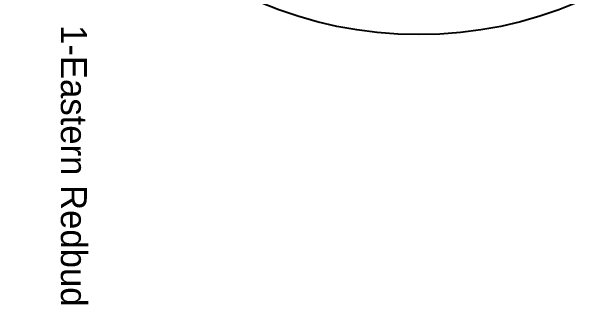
# Model space of a CAD drawing. Header units: inches. Extents: x 22339 to 23658, y -1494 to 2928.
# Drawn here: x 22956.8 to 23233, y -1432.4 to -1294.3 of the extents above; entities that cross this region are included whole.
import ezdxf

# ---------------------------------------------------------------- set-up
doc = ezdxf.new("R2010")
doc.units = ezdxf.units.IN
doc.header["$LTSCALE"] = 120
doc.header["$MEASUREMENT"] = 0
for name, color, linetype, lineweight in [('L-Labels-Planting', 7, 'Continuous', 13), ('L-Tree-Existing', 7, 'Continuous', 25), ('L-Tree-Proposed', 7, 'Continuous', 25), ('None', 7, 'Continuous', 5)]:
    doc.layers.add(name, color=color, linetype=linetype, lineweight=lineweight)
doc.styles.add('Geometric 231 BT', font='')
doc.styles.get('Geometric 231 BT').set_extended_font_data('Geometric 231 BT')

# ---------------------------------------------------------------- blocks, each defined once
blk = doc.blocks.new('__NNA_HS_TOPTAG-38')
at = {"layer": 'L-Labels-Planting', "transparency": 33554508, "insert": (530.64, 0), "char_height": 12.2396, "attachment_point": 4, "line_spacing_factor": 1.000769, "style": 'Geometric 231 BT'}
blk.add_mtext('1-Eastern Redbud', dxfattribs=at)
blk = doc.blocks.new('Plant (2D)-22')
at = {"layer": 'L-Tree-Proposed', "color": 7, "transparency": 33554687}
blk.add_blockref('__NNA_HS_TOPTAG-38', (0, 0), dxfattribs=at)
at = {"layer": 'L-Tree-Proposed', "color": 0, "flags": 1}
for tag in ['ID', 'Quantity', 'Latin_Name', 'Common_Name', 'Plantlist_Name', 'Category', 'Spread', 'Height', 'Spacing', 'Scheduled_Size', 'SKU', 'Price', 'Extended_Price', 'Notes', 'Nursery_Schedule_Comments', 'Class_Code', 'Landscape_Use', 'Growth_Habit', 'Mature_Height', 'Mature_Spread', 'Flower_Characteristics', 'Floral_Color', 'Blooms_Begin', 'Foliage_Characteristics', 'Foliage_Color', 'Fall_Colors', 'Fruit_Characteristics', 'Fruit_Color', 'Persistence', 'Tolerances', 'Water_Range', 'Soil_Range', 'pH_Range', 'Light_Range', 'Plant_Zone', 'Favorite', 'Project_Numbers', 'Supplier', 'Comment_1', 'Comment_2', 'Comment_3', 'Image_Plant_Form', 'Image_Detail', 'Image_Misc', 'Custom_Image', 'IFC_UUID', 'instanceID']:
    blk.add_attdef(tag, (1383.77, 23689.47), '', height=0.00709, dxfattribs=at)
blk = doc.blocks.new('Group-161')
at = {"layer": 'None', "linetype": 'Continuous', "lineweight": 25, "transparency": 33554687}
blk.add_circle((0, 0), 192, dxfattribs=at)
blk = doc.blocks.new('Existing Tree-21')
at = {"layer": 'L-Tree-Existing', "color": 7, "transparency": 33554687}
blk.add_blockref('Group-161', (0, 0), dxfattribs=at)
at = {"layer": 'L-Tree-Existing', "color": 0, "flags": 1}
for tag in ['instanceID', 'IFC_UUID']:
    blk.add_attdef(tag, (1638.43, 23756.24), '', height=0.00709, dxfattribs=at)

msp = doc.modelspace()

# ---------------------------------------------------------------- block references
at = {"layer": 'L-Tree-Existing', "transparency": 33554687}
msp.add_blockref('Existing Tree-21', (23148.77, -1113.15), dxfattribs=at)
at = {"layer": 'L-Tree-Proposed', "rotation": 270}
msp.add_blockref('Plant (2D)-22', (22986, -770), dxfattribs=at)

doc.saveas('drawing.dxf')
